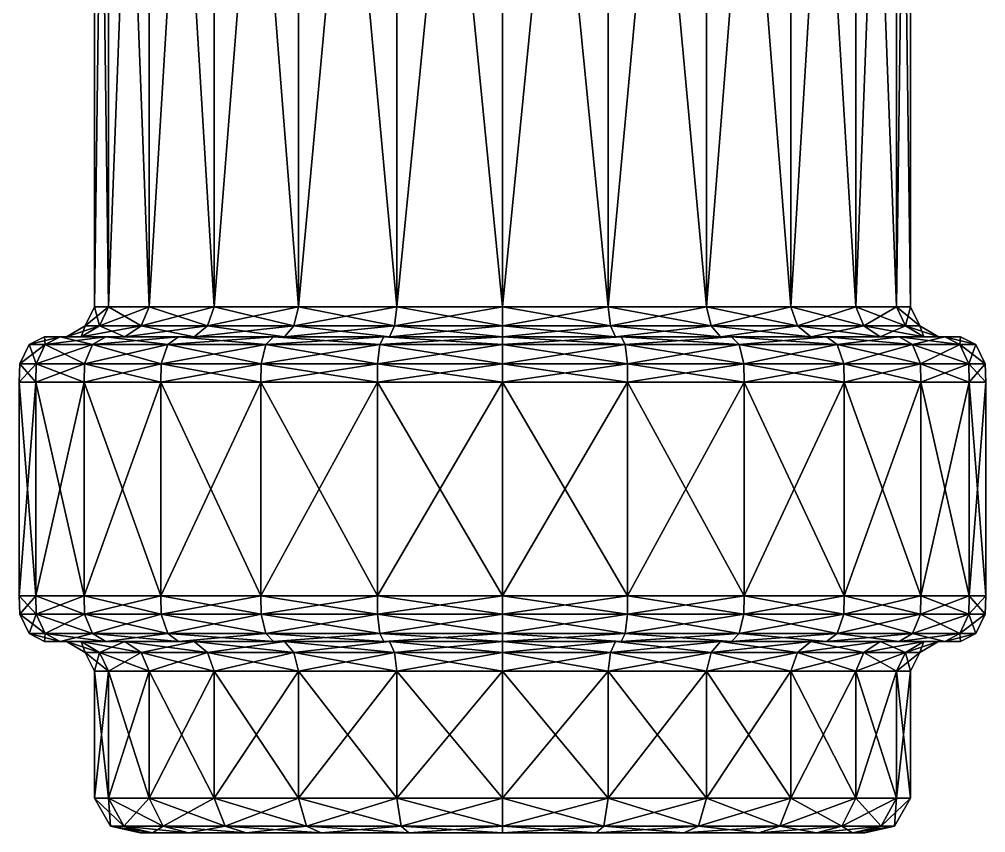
# Model space of a CAD drawing. Extents: x -21.9 to 21.9, y -20.5 to 20.8.
# Drawn here: x 12.975 to 16.919, y -20.506 to -17.187 of the extents above; entities that cross this region are included whole.
import ezdxf

# ---------------------------------------------------------------- set-up
doc = ezdxf.new("R2010")
doc.units = 0
doc.layers.add('BOTTLE01', color=74, linetype='CONTINUOUS')

msp = doc.modelspace()

# ---------------------------------------------------------------- meshes
at = {"layer": 'BOTTLE01', "color": 74}
mesh = msp.add_polyface(dxfattribs=at)
corners = [(14.946918, -18.482244, 8.861863), (14.946918, -18.437456, 8.785086), (14.506076, -18.437456, 8.727048), (14.946918, -18.360682, 8.746697), (14.516012, -18.360682, 8.689967), (14.946918, -13.99861, 8.746584), (14.516042, -13.99861, 8.689858), (14.486205, -18.482244, 8.801209), (14.095278, -18.437456, 8.55689), (14.114472, -18.360682, 8.523644), (14.114529, -13.99861, 8.523546), (14.056889, -18.482244, 8.623381), (13.742517, -18.437456, 8.286207), (13.769663, -18.360682, 8.259062), (13.769743, -13.99861, 8.258982), (13.688228, -18.482244, 8.340497), (13.471835, -18.437456, 7.933447), (13.50508, -18.360682, 7.914252), (13.505178, -13.99861, 7.914196), (13.405343, -18.482244, 7.971836), (13.301677, -18.437456, 7.522648), (13.338758, -18.360682, 7.512712), (13.338866, -13.99861, 7.512683), (13.227515, -18.482244, 7.54252), (13.243639, -18.437456, 7.081808), (13.282027, -18.360682, 7.081808), (13.282141, -13.99861, 7.081808), (13.166862, -18.482244, 7.081808), (13.301677, -18.437456, 6.640967), (13.338758, -18.360682, 6.650902), (13.338866, -13.99861, 6.650932), (13.227515, -18.482244, 6.621095), (13.471835, -18.437456, 6.230168), (13.505081, -18.360682, 6.249362), (13.505178, -13.99861, 6.249419), (13.405344, -18.482244, 6.19178), (13.742517, -18.437456, 5.877408), (13.769663, -18.360682, 5.904553), (13.769743, -13.99861, 5.904633), (13.688228, -18.482244, 5.823118), (14.095278, -18.437456, 5.606726), (14.114472, -18.360682, 5.639971), (14.11453, -13.99861, 5.640069), (14.05689, -18.482244, 5.540235), (14.506077, -18.437456, 5.436567), (14.516012, -18.360682, 5.473648), (14.516042, -13.99861, 5.473757), (14.486205, -18.482244, 5.362406), (14.946918, -18.437456, 5.37853), (14.946918, -18.360682, 5.416918), (14.946918, -13.99861, 5.417031)]
mesh.append_faces([[corners[k] for k in face] for face in [(1, 4, 2), (3, 6, 4), (2, 9, 8), (4, 10, 9), (8, 13, 12), (9, 14, 13), (12, 17, 16), (13, 18, 17), (16, 21, 20), (17, 22, 21), (20, 25, 24), (21, 26, 25), (24, 29, 28), (25, 30, 29), (28, 33, 32), (29, 34, 33), (32, 37, 36), (33, 38, 37), (36, 41, 40), (37, 42, 41), (40, 45, 44), (41, 46, 45), (44, 49, 48), (45, 50, 49)]], dxfattribs={"vtx0": -1})
mesh.append_faces([[corners[k] for k in face] for face in [(0, 1, 2), (1, 3, 4), (3, 5, 6), (7, 2, 8), (2, 4, 9), (4, 6, 10), (11, 8, 12), (8, 9, 13), (9, 10, 14), (15, 12, 16), (12, 13, 17), (13, 14, 18), (19, 16, 20), (16, 17, 21), (17, 18, 22), (23, 20, 24), (20, 21, 25), (21, 22, 26), (27, 24, 28), (24, 25, 29), (25, 26, 30), (31, 28, 32), (28, 29, 33), (29, 30, 34), (35, 32, 36), (32, 33, 37), (33, 34, 38), (39, 36, 40), (36, 37, 41), (37, 38, 42), (43, 40, 44), (40, 41, 45), (41, 42, 46), (47, 44, 48), (44, 45, 49), (45, 46, 50)]], dxfattribs={"vtx2": -1})
mesh = msp.add_polyface(dxfattribs=at)
corners = [(16.726973, -18.482244, 7.081808), (16.650196, -18.437456, 7.081808), (16.592157, -18.437456, 7.522648), (16.611807, -18.360682, 7.081808), (16.555079, -18.360682, 7.512713), (16.611694, -13.99861, 7.081808), (16.554968, -13.99861, 7.512683), (16.666319, -18.482244, 7.54252), (16.421999, -18.437456, 7.933447), (16.388754, -18.360682, 7.914252), (16.388657, -13.99861, 7.914196), (16.488491, -18.482244, 7.971836), (16.151318, -18.437456, 8.286207), (16.124172, -18.360682, 8.259062), (16.124092, -13.99861, 8.258983), (16.205606, -18.482244, 8.340497), (15.798556, -18.437456, 8.55689), (15.779362, -18.360682, 8.523644), (15.779306, -13.99861, 8.523546), (15.836946, -18.482244, 8.623381), (15.387758, -18.437456, 8.727048), (15.377823, -18.360682, 8.689967), (15.377793, -13.99861, 8.689858), (15.40763, -18.482244, 8.801209), (14.946918, -18.437456, 8.785086), (14.946918, -18.360682, 8.746697), (14.946918, -13.99861, 8.746584), (14.946918, -18.482244, 5.301752), (14.946918, -18.437456, 5.37853), (15.387758, -18.437456, 5.436567), (14.946918, -18.360682, 5.416918), (15.377823, -18.360682, 5.473648), (14.946918, -13.99861, 5.417031), (15.377793, -13.99861, 5.473757), (15.40763, -18.482244, 5.362406), (15.798556, -18.437456, 5.606726), (15.779362, -18.360682, 5.639971), (15.779305, -13.99861, 5.640069), (15.836946, -18.482244, 5.540235), (16.151318, -18.437456, 5.877409), (16.124172, -18.360682, 5.904553), (16.124092, -13.99861, 5.904633), (16.205608, -18.482244, 5.823119), (16.422001, -18.437456, 6.230169), (16.388754, -18.360682, 6.249363), (16.388657, -13.99861, 6.24942), (16.488491, -18.482244, 6.191781), (16.592157, -18.437456, 6.640967), (16.555079, -18.360682, 6.650903), (16.554968, -13.99861, 6.650932), (16.666319, -18.482244, 6.621096)]
mesh.append_faces([[corners[k] for k in face] for face in [(1, 4, 2), (3, 6, 4), (2, 9, 8), (4, 10, 9), (8, 13, 12), (9, 14, 13), (12, 17, 16), (13, 18, 17), (16, 21, 20), (17, 22, 21), (20, 25, 24), (21, 26, 25), (28, 31, 29), (30, 33, 31), (29, 36, 35), (31, 37, 36), (35, 40, 39), (36, 41, 40), (39, 44, 43), (40, 45, 44), (43, 48, 47), (44, 49, 48), (47, 3, 1), (48, 5, 3)]], dxfattribs={"vtx0": -1})
mesh.append_faces([[corners[k] for k in face] for face in [(0, 1, 2), (1, 3, 4), (3, 5, 6), (7, 2, 8), (2, 4, 9), (4, 6, 10), (11, 8, 12), (8, 9, 13), (9, 10, 14), (15, 12, 16), (12, 13, 17), (13, 14, 18), (19, 16, 20), (16, 17, 21), (17, 18, 22), (23, 20, 24), (20, 21, 25), (21, 22, 26), (27, 28, 29), (28, 30, 31), (30, 32, 33), (34, 29, 35), (29, 31, 36), (31, 33, 37), (38, 35, 39), (35, 36, 40), (36, 37, 41), (42, 39, 43), (39, 40, 44), (40, 41, 45), (46, 43, 47), (43, 44, 48), (44, 45, 49), (50, 47, 1), (47, 48, 3), (48, 49, 5)]], dxfattribs={"vtx2": -1})
mesh = msp.add_polyface(dxfattribs=at)
corners = [(13.552503, -19.539583, 8.476221), (13.552504, -18.667791, 8.476221), (13.239116, -18.667791, 8.067807), (13.553633, -18.592623, 8.475092), (13.240499, -18.592623, 8.067009), (13.580929, -18.514412, 8.447795), (13.273931, -18.514412, 8.047707), (13.624889, -18.482244, 8.403834), (13.32777, -18.482244, 8.016623), (13.688228, -18.482244, 8.340497), (13.405343, -18.482244, 7.971836), (13.471835, -18.437456, 7.933447), (13.239116, -19.539583, 8.067807), (13.042112, -18.667791, 7.592198), (13.043654, -18.592623, 7.591785), (13.080942, -18.514412, 7.581794), (13.140994, -18.482244, 7.565703), (13.227515, -18.482244, 7.54252), (13.301677, -18.437456, 7.522648), (13.042112, -19.539583, 7.592198), (12.974917, -18.667791, 7.081808), (12.976515, -18.592623, 7.081808), (13.015118, -18.514412, 7.081808), (13.077288, -18.482244, 7.081808), (13.166862, -18.482244, 7.081808), (13.243639, -18.437456, 7.081808), (12.974918, -19.539583, 7.081807), (13.042112, -18.667791, 6.571417), (13.043655, -18.592623, 6.57183), (13.080943, -18.514412, 6.581821), (13.140994, -18.482244, 6.597912), (13.227515, -18.482244, 6.621095), (13.301677, -18.437456, 6.640967), (13.042112, -19.539583, 6.571417), (13.239116, -18.667791, 6.095808), (13.240499, -18.592623, 6.096606), (13.273931, -18.514412, 6.115908), (13.327771, -18.482244, 6.146993), (13.405344, -18.482244, 6.19178), (13.471835, -18.437456, 6.230168), (13.239116, -19.539583, 6.095808), (13.552504, -18.667791, 5.687394), (13.553633, -18.592623, 5.688523), (13.58093, -18.514412, 5.71582), (13.624889, -18.482244, 5.75978), (13.688228, -18.482244, 5.823118)]
mesh.append_faces([[corners[k] for k in face] for face in [(1, 4, 2), (3, 6, 4), (5, 8, 6), (7, 10, 8), (9, 11, 10), (2, 14, 13), (4, 15, 14), (6, 16, 15), (8, 17, 16), (10, 18, 17), (13, 21, 20), (14, 22, 21), (15, 23, 22), (16, 24, 23), (17, 25, 24), (20, 28, 27), (21, 29, 28), (22, 30, 29), (23, 31, 30), (24, 32, 31), (27, 35, 34), (28, 36, 35), (29, 37, 36), (30, 38, 37), (31, 39, 38), (34, 42, 41), (35, 43, 42), (36, 44, 43), (37, 45, 44)]], dxfattribs={"vtx0": -1})
mesh.append_faces([[corners[k] for k in face] for face in [(0, 1, 2), (1, 3, 4), (3, 5, 6), (5, 7, 8), (7, 9, 10), (12, 2, 13), (2, 4, 14), (4, 6, 15), (6, 8, 16), (8, 10, 17), (19, 13, 20), (13, 14, 21), (14, 15, 22), (15, 16, 23), (16, 17, 24), (26, 20, 27), (20, 21, 28), (21, 22, 29), (22, 23, 30), (23, 24, 31), (33, 27, 34), (27, 28, 35), (28, 29, 36), (29, 30, 37), (30, 31, 38), (40, 34, 41), (34, 35, 42), (35, 36, 43), (36, 37, 44), (37, 38, 45)]], dxfattribs={"vtx2": -1})
mesh = msp.add_polyface(dxfattribs=at)
corners = [(14.946917, -19.539583, 9.053806), (14.946918, -18.667791, 9.053806), (14.436526, -18.667791, 8.986612), (14.946918, -18.592623, 9.052209), (14.436939, -18.592623, 8.985069), (14.946918, -18.514412, 9.013606), (14.446931, -18.514412, 8.947782), (14.946918, -18.482244, 8.951437), (14.463021, -18.482244, 8.887731), (14.946918, -18.482244, 8.861863), (14.486205, -18.482244, 8.801209), (14.506076, -18.437456, 8.727048), (14.436526, -19.539583, 8.986612), (13.960917, -18.667791, 8.789609), (13.961716, -18.592623, 8.788225), (13.981017, -18.514412, 8.754794), (14.012102, -18.482244, 8.700953), (14.056889, -18.482244, 8.623381), (14.095278, -18.437456, 8.55689), (13.960917, -19.539583, 8.789609), (13.552504, -18.667791, 8.476221), (13.553633, -18.592623, 8.475092), (13.580929, -18.514412, 8.447795), (13.624889, -18.482244, 8.403834), (13.688228, -18.482244, 8.340497), (13.742517, -18.437456, 8.286207), (13.405344, -18.482244, 6.19178), (13.742517, -18.437456, 5.877408), (13.688228, -18.482244, 5.823118), (13.552504, -19.539583, 5.687394), (13.552504, -18.667791, 5.687394), (13.960917, -18.667791, 5.374006), (13.553633, -18.592623, 5.688523), (13.961717, -18.592623, 5.37539), (13.58093, -18.514412, 5.71582), (13.981018, -18.514412, 5.408821), (13.624889, -18.482244, 5.75978), (14.012103, -18.482244, 5.462661), (14.05689, -18.482244, 5.540235), (14.095278, -18.437456, 5.606726), (13.960917, -19.539583, 5.374006), (14.436526, -18.667791, 5.177003), (14.43694, -18.592623, 5.178546), (14.446931, -18.514412, 5.215833), (14.463021, -18.482244, 5.275885), (14.486205, -18.482244, 5.362406), (14.506077, -18.437456, 5.436567), (14.436526, -19.539583, 5.177003), (14.946918, -18.667791, 5.109809), (14.946918, -18.592623, 5.111406), (14.946918, -18.514412, 5.150009), (14.946918, -18.482244, 5.212179), (14.946918, -18.482244, 5.301752)]
mesh.append_faces([[corners[k] for k in face] for face in [(1, 4, 2), (3, 6, 4), (5, 8, 6), (7, 10, 8), (9, 11, 10), (2, 14, 13), (4, 15, 14), (6, 16, 15), (8, 17, 16), (10, 18, 17), (13, 21, 20), (14, 22, 21), (15, 23, 22), (16, 24, 23), (17, 25, 24), (26, 27, 28), (30, 33, 31), (32, 35, 33), (34, 37, 35), (36, 38, 37), (28, 39, 38), (31, 42, 41), (33, 43, 42), (35, 44, 43), (37, 45, 44), (38, 46, 45), (41, 49, 48), (42, 50, 49), (43, 51, 50), (44, 52, 51)]], dxfattribs={"vtx0": -1})
mesh.append_faces([[corners[k] for k in face] for face in [(0, 1, 2), (1, 3, 4), (3, 5, 6), (5, 7, 8), (7, 9, 10), (12, 2, 13), (2, 4, 14), (4, 6, 15), (6, 8, 16), (8, 10, 17), (19, 13, 20), (13, 14, 21), (14, 15, 22), (15, 16, 23), (16, 17, 24), (29, 30, 31), (30, 32, 33), (32, 34, 35), (34, 36, 37), (36, 28, 38), (40, 31, 41), (31, 33, 42), (33, 35, 43), (35, 37, 44), (37, 38, 45), (47, 41, 48), (41, 42, 49), (42, 43, 50), (43, 44, 51), (44, 45, 52)]], dxfattribs={"vtx2": -1})
mesh = msp.add_polyface(dxfattribs=at)
corners = [(16.341331, -18.667791, 8.476221), (16.340202, -18.592623, 8.475092), (15.932118, -18.592623, 8.788225), (15.932917, -18.667791, 8.789609), (16.312906, -18.514412, 8.447795), (15.912817, -18.514412, 8.754794), (16.268946, -18.482244, 8.403835), (15.881732, -18.482244, 8.700954), (16.205606, -18.482244, 8.340497), (15.836946, -18.482244, 8.623381), (15.798556, -18.437456, 8.55689), (15.932917, -19.539583, 8.789609), (15.457309, -18.667791, 8.986612), (15.456895, -18.592623, 8.985069), (15.446904, -18.514412, 8.947782), (15.430813, -18.482244, 8.887731), (15.40763, -18.482244, 8.801209), (15.387758, -18.437456, 8.727048), (15.457308, -19.539583, 8.986612), (14.946918, -18.667791, 9.053806), (14.946918, -18.592623, 9.052209), (14.946918, -18.514412, 9.013606), (14.946918, -18.482244, 8.951437), (14.946918, -18.482244, 8.861863), (14.946918, -18.437456, 8.785086), (14.486205, -18.482244, 5.362406), (14.946918, -18.437456, 5.37853), (14.946918, -18.482244, 5.301752), (14.946918, -19.539583, 5.109809), (14.946918, -18.667791, 5.109809), (15.457309, -18.667791, 5.177003), (14.946918, -18.592623, 5.111406), (15.456895, -18.592623, 5.178546), (14.946918, -18.514412, 5.150009), (15.446904, -18.514412, 5.215834), (14.946918, -18.482244, 5.212179), (15.430813, -18.482244, 5.275885), (15.40763, -18.482244, 5.362406), (15.387758, -18.437456, 5.436567), (15.457308, -19.539583, 5.177003), (15.932917, -18.667791, 5.374007), (15.932118, -18.592623, 5.37539), (15.912817, -18.514412, 5.408821), (15.881732, -18.482244, 5.462661), (15.836946, -18.482244, 5.540235), (15.798556, -18.437456, 5.606726), (15.932917, -19.539583, 5.374007), (16.341331, -18.667791, 5.687395), (16.340202, -18.592623, 5.688524), (16.312906, -18.514412, 5.71582), (16.268946, -18.482244, 5.759781), (16.205608, -18.482244, 5.823119), (16.151318, -18.437456, 5.877409)]
mesh.append_faces([[corners[k] for k in face] for face in [(0, 2, 3), (1, 5, 2), (4, 7, 5), (6, 9, 7), (8, 10, 9), (3, 13, 12), (2, 14, 13), (5, 15, 14), (7, 16, 15), (9, 17, 16), (12, 20, 19), (13, 21, 20), (14, 22, 21), (15, 23, 22), (16, 24, 23), (25, 26, 27), (29, 32, 30), (31, 34, 32), (33, 36, 34), (35, 37, 36), (27, 38, 37), (30, 41, 40), (32, 42, 41), (34, 43, 42), (36, 44, 43), (37, 45, 44), (40, 48, 47), (41, 49, 48), (42, 50, 49), (43, 51, 50), (44, 52, 51)]], dxfattribs={"vtx0": -1})
mesh.append_faces([[corners[k] for k in face] for face in [(0, 1, 2), (1, 4, 5), (4, 6, 7), (6, 8, 9), (11, 3, 12), (3, 2, 13), (2, 5, 14), (5, 7, 15), (7, 9, 16), (18, 12, 19), (12, 13, 20), (13, 14, 21), (14, 15, 22), (15, 16, 23), (28, 29, 30), (29, 31, 32), (31, 33, 34), (33, 35, 36), (35, 27, 37), (39, 30, 40), (30, 32, 41), (32, 34, 42), (34, 36, 43), (36, 37, 44), (46, 40, 47), (40, 41, 48), (41, 42, 49), (42, 43, 50), (43, 44, 51)]], dxfattribs={"vtx2": -1})
mesh = msp.add_polyface(dxfattribs=at)
corners = [(16.918917, -18.667791, 7.081808), (16.91732, -18.592623, 7.081808), (16.85018, -18.592623, 7.591785), (16.851723, -18.667791, 7.592198), (16.878717, -18.514412, 7.081808), (16.812893, -18.514412, 7.581794), (16.816547, -18.482244, 7.081808), (16.75284, -18.482244, 7.565703), (16.726973, -18.482244, 7.081808), (16.666319, -18.482244, 7.54252), (16.592157, -18.437456, 7.522648), (16.851723, -19.539583, 7.592199), (16.654718, -18.667791, 8.067807), (16.653336, -18.592623, 8.067009), (16.619904, -18.514412, 8.047707), (16.566065, -18.482244, 8.016623), (16.488491, -18.482244, 7.971836), (16.421999, -18.437456, 7.933447), (16.654718, -19.539583, 8.067807), (16.341331, -18.667791, 8.476221), (16.340202, -18.592623, 8.475092), (16.312906, -18.514412, 8.447795), (16.268946, -18.482244, 8.403835), (16.205606, -18.482244, 8.340497), (16.151318, -18.437456, 8.286207), (16.341331, -19.539583, 8.476221), (15.932917, -18.667791, 8.789609), (16.341331, -19.539583, 5.687395), (16.341331, -18.667791, 5.687395), (16.65472, -18.667791, 6.095809), (16.340202, -18.592623, 5.688524), (16.653336, -18.592623, 6.096608), (16.312906, -18.514412, 5.71582), (16.619905, -18.514412, 6.115909), (16.268946, -18.482244, 5.759781), (16.566065, -18.482244, 6.146994), (16.205608, -18.482244, 5.823119), (16.488491, -18.482244, 6.191781), (16.422001, -18.437456, 6.230169), (16.65472, -19.539583, 6.095809), (16.851723, -18.667791, 6.571417), (16.85018, -18.592623, 6.571831), (16.812893, -18.514412, 6.581822), (16.752842, -18.482244, 6.597912), (16.666319, -18.482244, 6.621096), (16.592157, -18.437456, 6.640967), (16.851723, -19.539583, 6.571417), (16.650196, -18.437456, 7.081808)]
mesh.append_faces([[corners[k] for k in face] for face in [(0, 2, 3), (1, 5, 2), (4, 7, 5), (6, 9, 7), (8, 10, 9), (3, 13, 12), (2, 14, 13), (5, 15, 14), (7, 16, 15), (9, 17, 16), (12, 20, 19), (13, 21, 20), (14, 22, 21), (15, 23, 22), (16, 24, 23), (28, 31, 29), (30, 33, 31), (32, 35, 33), (34, 37, 35), (36, 38, 37), (29, 41, 40), (31, 42, 41), (33, 43, 42), (35, 44, 43), (37, 45, 44), (40, 1, 0), (41, 4, 1), (42, 6, 4), (43, 8, 6), (44, 47, 8)]], dxfattribs={"vtx0": -1})
mesh.append_faces([[corners[k] for k in face] for face in [(0, 1, 2), (1, 4, 5), (4, 6, 7), (6, 8, 9), (11, 3, 12), (3, 2, 13), (2, 5, 14), (5, 7, 15), (7, 9, 16), (18, 12, 19), (12, 13, 20), (13, 14, 21), (14, 15, 22), (15, 16, 23), (25, 19, 26), (27, 28, 29), (28, 30, 31), (30, 32, 33), (32, 34, 35), (34, 36, 37), (39, 29, 40), (29, 31, 41), (31, 33, 42), (33, 35, 43), (35, 37, 44), (46, 40, 0), (40, 41, 1), (41, 42, 4), (42, 43, 6), (43, 44, 8)]], dxfattribs={"vtx2": -1})
mesh = msp.add_polyface(dxfattribs=at)
corners = [(13.981017, -19.692963, 8.754794), (13.553633, -19.614752, 8.475092), (13.580929, -19.692963, 8.447795), (13.961716, -19.614752, 8.788225), (13.552503, -19.539583, 8.476221), (13.960917, -19.539583, 8.789609), (13.552504, -18.667791, 8.476221), (13.688228, -19.72513, 8.340497), (13.624889, -19.72513, 8.403835), (13.32777, -19.72513, 8.016623), (13.405343, -19.72513, 7.971836), (13.27393, -19.692963, 8.047707), (13.240499, -19.614752, 8.067008), (13.239116, -19.539583, 8.067807), (13.239116, -18.667791, 8.067807), (13.140993, -19.72513, 7.565703), (13.227515, -19.72513, 7.54252), (13.080942, -19.692963, 7.581794), (13.043654, -19.614752, 7.591785), (13.042112, -19.539583, 7.592198), (13.042112, -18.667791, 7.592198), (13.077288, -19.72513, 7.081807), (13.166862, -19.72513, 7.081807), (13.015119, -19.692963, 7.081807), (12.976515, -19.614752, 7.081807), (12.974918, -19.539583, 7.081807), (12.974917, -18.667791, 7.081808), (13.140994, -19.72513, 6.597912), (13.227515, -19.72513, 6.621095), (13.080943, -19.692963, 6.581821), (13.043655, -19.614752, 6.57183), (13.042112, -19.539583, 6.571417), (13.042112, -18.667791, 6.571417), (13.327771, -19.72513, 6.146993), (13.405344, -19.72513, 6.19178), (13.273931, -19.692963, 6.115908), (13.240499, -19.614752, 6.096606), (13.239116, -19.539583, 6.095808), (13.239116, -18.667791, 6.095808), (13.471835, -19.769918, 6.230168), (13.688228, -19.72513, 5.823118), (13.62489, -19.72513, 5.75978), (13.58093, -19.692963, 5.715819), (13.553633, -19.614752, 5.688523), (13.552504, -19.539583, 5.687394), (13.552504, -18.667791, 5.687394), (13.961717, -19.614752, 5.37539), (13.960917, -19.539583, 5.374006)]
mesh.append_faces([[corners[k] for k in face] for face in [(0, 1, 2), (3, 4, 1), (5, 6, 4), (7, 9, 10), (8, 11, 9), (2, 12, 11), (1, 13, 12), (4, 14, 13), (10, 15, 16), (9, 17, 15), (11, 18, 17), (12, 19, 18), (13, 20, 19), (16, 21, 22), (15, 23, 21), (17, 24, 23), (18, 25, 24), (19, 26, 25), (22, 27, 28), (21, 29, 27), (23, 30, 29), (24, 31, 30), (25, 32, 31), (28, 33, 34), (27, 35, 33), (29, 36, 35), (30, 37, 36), (31, 38, 37), (34, 41, 40), (33, 42, 41), (35, 43, 42), (36, 44, 43), (37, 45, 44)]], dxfattribs={"vtx0": -1})
mesh.append_faces([[corners[k] for k in face] for face in [(7, 8, 9), (8, 2, 11), (2, 1, 12), (1, 4, 13), (10, 9, 15), (9, 11, 17), (11, 12, 18), (12, 13, 19), (16, 15, 21), (15, 17, 23), (17, 18, 24), (18, 19, 25), (22, 21, 27), (21, 23, 29), (23, 24, 30), (24, 25, 31), (28, 27, 33), (27, 29, 35), (29, 30, 36), (30, 31, 37), (39, 34, 40), (34, 33, 41), (33, 35, 42), (35, 36, 43), (36, 37, 44), (42, 43, 46), (43, 44, 47)]], dxfattribs={"vtx2": -1})
mesh = msp.add_polyface(dxfattribs=at)
corners = [(14.946918, -19.769918, 8.785086), (14.946917, -19.72513, 8.861863), (14.486205, -19.72513, 8.801209), (14.946917, -19.72513, 8.951437), (14.463021, -19.72513, 8.887731), (14.946917, -19.692963, 9.013606), (14.446931, -19.692963, 8.947782), (14.946917, -19.614752, 9.052209), (14.436939, -19.614752, 8.985069), (14.946917, -19.539583, 9.053806), (14.436526, -19.539583, 8.986612), (14.436526, -18.667791, 8.986612), (14.506076, -19.769918, 8.727048), (14.056889, -19.72513, 8.623381), (14.095278, -19.769918, 8.55689), (14.012102, -19.72513, 8.700953), (13.981017, -19.692963, 8.754794), (13.961716, -19.614752, 8.788225), (13.960917, -19.539583, 8.789609), (13.960917, -18.667791, 8.789609), (13.688228, -19.72513, 8.340497), (13.742517, -19.769918, 8.286207), (13.624889, -19.72513, 8.403835), (13.580929, -19.692963, 8.447795), (13.553633, -19.614752, 8.475092), (13.552503, -19.539583, 8.476221), (13.742517, -19.769918, 5.877408), (13.688228, -19.72513, 5.823118), (14.05689, -19.72513, 5.540234), (14.095278, -19.769918, 5.606725), (13.62489, -19.72513, 5.75978), (14.012103, -19.72513, 5.462661), (13.58093, -19.692963, 5.715819), (13.981018, -19.692963, 5.408821), (13.961717, -19.614752, 5.37539), (13.553633, -19.614752, 5.688523), (13.960917, -19.539583, 5.374006), (13.552504, -19.539583, 5.687394), (13.960917, -18.667791, 5.374006), (14.486205, -19.72513, 5.362406), (14.506077, -19.769918, 5.436567), (14.463021, -19.72513, 5.275885), (14.446931, -19.692963, 5.215833), (14.43694, -19.614752, 5.178546), (14.436526, -19.539583, 5.177003), (14.436526, -18.667791, 5.177003), (14.946918, -19.72513, 5.301752), (14.946918, -19.769918, 5.37853), (14.946918, -19.72513, 5.212179), (14.946918, -19.692963, 5.150009), (14.946918, -19.614752, 5.111406), (14.946918, -19.539583, 5.109809), (14.946918, -18.667791, 5.109809)]
mesh.append_faces([[corners[k] for k in face] for face in [(1, 4, 2), (3, 6, 4), (5, 8, 6), (7, 10, 8), (9, 11, 10), (12, 13, 14), (2, 15, 13), (4, 16, 15), (6, 17, 16), (8, 18, 17), (10, 19, 18), (14, 20, 21), (13, 22, 20), (15, 23, 22), (26, 28, 29), (27, 31, 28), (30, 33, 31), (32, 34, 33), (35, 36, 34), (37, 38, 36), (29, 39, 40), (28, 41, 39), (31, 42, 41), (33, 43, 42), (34, 44, 43), (36, 45, 44), (40, 46, 47), (39, 48, 46), (41, 49, 48), (42, 50, 49), (43, 51, 50), (44, 52, 51)]], dxfattribs={"vtx0": -1})
mesh.append_faces([[corners[k] for k in face] for face in [(0, 1, 2), (1, 3, 4), (3, 5, 6), (5, 7, 8), (7, 9, 10), (12, 2, 13), (2, 4, 15), (4, 6, 16), (6, 8, 17), (8, 10, 18), (14, 13, 20), (13, 15, 22), (15, 16, 23), (16, 17, 24), (17, 18, 25), (26, 27, 28), (27, 30, 31), (30, 32, 33), (29, 28, 39), (28, 31, 41), (31, 33, 42), (33, 34, 43), (34, 36, 44), (40, 39, 46), (39, 41, 48), (41, 42, 49), (42, 43, 50), (43, 44, 51)]], dxfattribs={"vtx2": -1})
mesh = msp.add_polyface(dxfattribs=at)
corners = [(16.151318, -19.769918, 8.286207), (16.205606, -19.72513, 8.340497), (15.836946, -19.72513, 8.623381), (16.268946, -19.72513, 8.403835), (15.881732, -19.72513, 8.700954), (16.312906, -19.692963, 8.447796), (15.912817, -19.692963, 8.754794), (15.932118, -19.614752, 8.788226), (16.340202, -19.614752, 8.475092), (15.932917, -19.539583, 8.789609), (16.341331, -19.539583, 8.476221), (15.932917, -18.667791, 8.789609), (15.798556, -19.769918, 8.55689), (15.40763, -19.72513, 8.801209), (15.387758, -19.769918, 8.727048), (15.430813, -19.72513, 8.887731), (15.446903, -19.692963, 8.947782), (15.456895, -19.614752, 8.985069), (15.457308, -19.539583, 8.986612), (15.457309, -18.667791, 8.986612), (14.946917, -19.72513, 8.861863), (14.946918, -19.769918, 8.785086), (14.946917, -19.72513, 8.951437), (14.946917, -19.692963, 9.013606), (14.946917, -19.614752, 9.052209), (14.946917, -19.539583, 9.053806), (14.946918, -18.667791, 9.053806), (14.946918, -19.769918, 5.37853), (14.946918, -19.72513, 5.301752), (15.40763, -19.72513, 5.362406), (15.387758, -19.769918, 5.436567), (14.946918, -19.72513, 5.212179), (15.430813, -19.72513, 5.275885), (14.946918, -19.692963, 5.150009), (15.446904, -19.692963, 5.215834), (14.946918, -19.614752, 5.111406), (15.456895, -19.614752, 5.178546), (14.946918, -19.539583, 5.109809), (15.457308, -19.539583, 5.177003), (15.457309, -18.667791, 5.177003), (15.836946, -19.72513, 5.540235), (15.798556, -19.769918, 5.606726), (15.881732, -19.72513, 5.462661), (15.912817, -19.692963, 5.408821), (15.932118, -19.614752, 5.37539), (15.932917, -19.539583, 5.374007), (15.932917, -18.667791, 5.374007), (16.205608, -19.72513, 5.823119), (16.151318, -19.769918, 5.877409), (16.268946, -19.72513, 5.759781), (16.312906, -19.692963, 5.71582), (16.340202, -19.614752, 5.688524), (16.341331, -19.539583, 5.687395)]
mesh.append_faces([[corners[k] for k in face] for face in [(1, 4, 2), (3, 6, 4), (5, 7, 6), (8, 9, 7), (10, 11, 9), (12, 13, 14), (2, 15, 13), (4, 16, 15), (6, 17, 16), (7, 18, 17), (9, 19, 18), (14, 20, 21), (13, 22, 20), (15, 23, 22), (16, 24, 23), (17, 25, 24), (18, 26, 25), (27, 29, 30), (28, 32, 29), (31, 34, 32), (33, 36, 34), (35, 38, 36), (37, 39, 38), (30, 40, 41), (29, 42, 40), (32, 43, 42), (34, 44, 43), (36, 45, 44), (38, 46, 45), (41, 47, 48), (40, 49, 47), (42, 50, 49)]], dxfattribs={"vtx0": -1})
mesh.append_faces([[corners[k] for k in face] for face in [(0, 1, 2), (1, 3, 4), (3, 5, 6), (12, 2, 13), (2, 4, 15), (4, 6, 16), (6, 7, 17), (7, 9, 18), (14, 13, 20), (13, 15, 22), (15, 16, 23), (16, 17, 24), (17, 18, 25), (27, 28, 29), (28, 31, 32), (31, 33, 34), (33, 35, 36), (35, 37, 38), (30, 29, 40), (29, 32, 42), (32, 34, 43), (34, 36, 44), (36, 38, 45), (41, 40, 47), (40, 42, 49), (42, 43, 50), (43, 44, 51), (44, 45, 52)]], dxfattribs={"vtx2": -1})
mesh = msp.add_polyface(dxfattribs=at)
corners = [(16.726973, -19.72513, 7.081808), (16.816547, -19.72513, 7.081808), (16.75284, -19.72513, 7.565703), (16.666319, -19.72513, 7.54252), (16.878716, -19.692963, 7.081808), (16.812893, -19.692963, 7.581794), (16.91732, -19.614752, 7.081808), (16.85018, -19.614752, 7.591785), (16.918917, -19.539583, 7.081808), (16.851723, -19.539583, 7.592199), (16.918917, -18.667791, 7.081808), (16.851723, -18.667791, 7.592198), (16.566065, -19.72513, 8.016623), (16.488491, -19.72513, 7.971836), (16.619904, -19.692963, 8.047707), (16.653336, -19.614752, 8.067009), (16.654718, -19.539583, 8.067807), (16.654718, -18.667791, 8.067807), (16.268946, -19.72513, 8.403835), (16.205606, -19.72513, 8.340497), (16.312906, -19.692963, 8.447796), (16.340202, -19.614752, 8.475092), (16.341331, -19.539583, 8.476221), (16.341331, -18.667791, 8.476221), (15.932118, -19.614752, 8.788226), (15.932917, -19.539583, 8.789609), (15.912817, -19.692963, 5.408821), (16.340202, -19.614752, 5.688524), (16.312906, -19.692963, 5.71582), (15.932118, -19.614752, 5.37539), (16.341331, -19.539583, 5.687395), (15.932917, -19.539583, 5.374007), (16.341331, -18.667791, 5.687395), (16.205608, -19.72513, 5.823119), (16.268946, -19.72513, 5.759781), (16.566065, -19.72513, 6.146994), (16.488491, -19.72513, 6.191781), (16.619905, -19.692963, 6.115909), (16.653336, -19.614752, 6.096608), (16.65472, -19.539583, 6.095809), (16.65472, -18.667791, 6.095809), (16.752842, -19.72513, 6.597913), (16.666319, -19.72513, 6.621096), (16.812893, -19.692963, 6.581822), (16.85018, -19.614752, 6.571831), (16.851723, -19.539583, 6.571417), (16.851723, -18.667791, 6.571417)]
mesh.append_faces([[corners[k] for k in face] for face in [(0, 2, 3), (1, 5, 2), (4, 7, 5), (6, 9, 7), (8, 11, 9), (3, 12, 13), (2, 14, 12), (5, 15, 14), (7, 16, 15), (9, 17, 16), (13, 18, 19), (12, 20, 18), (14, 21, 20), (15, 22, 21), (16, 23, 22), (26, 27, 28), (29, 30, 27), (31, 32, 30), (33, 35, 36), (34, 37, 35), (28, 38, 37), (27, 39, 38), (30, 40, 39), (36, 41, 42), (35, 43, 41), (37, 44, 43), (38, 45, 44), (39, 46, 45), (42, 1, 0), (41, 4, 1), (43, 6, 4), (44, 8, 6), (45, 10, 8)]], dxfattribs={"vtx0": -1})
mesh.append_faces([[corners[k] for k in face] for face in [(0, 1, 2), (1, 4, 5), (4, 6, 7), (6, 8, 9), (8, 10, 11), (3, 2, 12), (2, 5, 14), (5, 7, 15), (7, 9, 16), (13, 12, 18), (12, 14, 20), (14, 15, 21), (15, 16, 22), (20, 21, 24), (21, 22, 25), (33, 34, 35), (34, 28, 37), (28, 27, 38), (27, 30, 39), (36, 35, 41), (35, 37, 43), (37, 38, 44), (38, 39, 45), (42, 41, 1), (41, 43, 4), (43, 44, 6), (44, 45, 8)]], dxfattribs={"vtx2": -1})
mesh = msp.add_polyface(dxfattribs=at)
corners = [(13.815643, -20.478825, 8.21308), (13.769662, -20.364943, 8.259062), (13.50508, -20.364943, 7.914252), (13.561396, -20.478825, 7.881739), (13.769662, -19.846693, 8.259062), (13.50508, -19.846693, 7.914252), (13.742517, -19.769918, 8.286207), (13.471835, -19.769918, 7.933447), (13.688228, -19.72513, 8.340497), (13.405343, -19.72513, 7.971836), (13.665768, -20.505701, 7.82148), (13.401568, -20.478825, 7.495882), (13.51798, -20.505701, 7.46469), (13.338757, -20.364943, 7.512712), (13.338757, -19.846693, 7.512712), (13.301677, -19.769918, 7.522648), (13.227515, -19.72513, 7.54252), (13.347054, -20.478825, 7.081807), (13.467573, -20.505701, 7.081807), (13.282027, -20.364943, 7.081807), (13.282027, -19.846693, 7.081807), (13.243639, -19.769918, 7.081807), (13.166862, -19.72513, 7.081807), (13.401568, -20.478825, 6.667733), (13.517981, -20.505701, 6.698925), (13.338758, -20.364943, 6.650902), (13.338758, -19.846693, 6.650902), (13.301677, -19.769918, 6.640967), (13.227515, -19.72513, 6.621095), (13.561396, -20.478825, 6.281876), (13.665768, -20.505701, 6.342135), (13.505081, -20.364943, 6.249362), (13.505081, -19.846693, 6.249362), (13.471835, -19.769918, 6.230168), (13.405344, -19.72513, 6.19178), (13.815644, -20.478825, 5.950534), (13.769663, -20.364943, 5.904553), (13.769663, -19.846693, 5.904553), (13.742517, -19.769918, 5.877408), (13.688228, -19.72513, 5.823118), (13.900863, -20.505701, 6.035753), (13.900863, -20.505701, 8.127862)]
mesh.append_faces([[corners[k] for k in face] for face in [(0, 2, 3), (1, 5, 2), (4, 7, 5), (6, 9, 7), (10, 11, 12), (3, 13, 11), (2, 14, 13), (5, 15, 14), (7, 16, 15), (12, 17, 18), (11, 19, 17), (13, 20, 19), (14, 21, 20), (15, 22, 21), (18, 23, 24), (17, 25, 23), (19, 26, 25), (20, 27, 26), (21, 28, 27), (24, 29, 30), (23, 31, 29), (25, 32, 31), (26, 33, 32), (27, 34, 33), (31, 37, 36), (32, 38, 37), (33, 39, 38)]], dxfattribs={"vtx0": -1})
mesh.append_faces([[corners[k] for k in face] for face in [(12, 24, 41)]], dxfattribs={"vtx0": -1, "vtx1": -1, "vtx2": -1})
mesh.append_faces([[corners[k] for k in face] for face in [(30, 40, 24), (18, 24, 12), (10, 12, 41)]], dxfattribs={"vtx1": -1})
mesh.append_faces([[corners[k] for k in face] for face in [(0, 1, 2), (1, 4, 5), (4, 6, 7), (6, 8, 9), (10, 3, 11), (3, 2, 13), (2, 5, 14), (5, 7, 15), (7, 9, 16), (12, 11, 17), (11, 13, 19), (13, 14, 20), (14, 15, 21), (15, 16, 22), (18, 17, 23), (17, 19, 25), (19, 20, 26), (20, 21, 27), (21, 22, 28), (24, 23, 29), (23, 25, 31), (25, 26, 32), (26, 27, 33), (27, 28, 34), (30, 29, 35), (29, 31, 36), (31, 32, 37), (32, 33, 38)]], dxfattribs={"vtx2": -1})
mesh = msp.add_polyface(dxfattribs=at)
corners = [(14.946917, -20.505701, 8.561152), (14.946917, -20.478825, 8.681669), (14.532842, -20.478825, 8.627155), (14.564034, -20.505701, 8.510744), (14.946917, -20.364943, 8.746697), (14.516011, -20.364943, 8.689967), (14.946917, -19.846693, 8.746697), (14.516012, -19.846693, 8.689967), (14.946918, -19.769918, 8.785086), (14.506076, -19.769918, 8.727048), (14.486205, -19.72513, 8.801209), (14.146986, -20.478825, 8.467329), (14.207245, -20.505701, 8.362957), (14.114471, -20.364943, 8.523643), (14.114472, -19.846693, 8.523644), (14.095278, -19.769918, 8.55689), (13.815643, -20.478825, 8.21308), (13.900863, -20.505701, 8.127862), (13.769662, -20.364943, 8.259062), (13.769662, -19.846693, 8.259062), (13.742517, -19.769918, 8.286207), (13.561396, -20.478825, 7.881739), (13.665768, -20.505701, 7.82148), (13.665768, -20.505701, 6.342135), (13.815644, -20.478825, 5.950534), (13.900863, -20.505701, 6.035753), (13.561396, -20.478825, 6.281876), (13.769663, -20.364943, 5.904553), (14.146986, -20.478825, 5.696286), (14.207245, -20.505701, 5.800658), (14.114472, -20.364943, 5.639971), (13.769663, -19.846693, 5.904553), (14.114472, -19.846693, 5.639971), (13.742517, -19.769918, 5.877408), (14.095278, -19.769918, 5.606725), (14.532843, -20.478825, 5.536459), (14.564035, -20.505701, 5.652871), (14.516012, -20.364943, 5.473648), (14.516012, -19.846693, 5.473648), (14.506077, -19.769918, 5.436567), (14.946918, -20.478825, 5.481946), (14.946918, -20.505701, 5.602464), (14.946918, -20.364943, 5.416918), (14.946918, -19.846693, 5.416918), (14.946918, -19.769918, 5.37853), (15.3298, -20.505701, 8.510744), (13.517981, -20.505701, 6.698925), (16.375854, -20.505701, 7.46469)]
mesh.append_faces([[corners[k] for k in face] for face in [(0, 2, 3), (1, 5, 2), (4, 7, 5), (6, 9, 7), (8, 10, 9), (3, 11, 12), (2, 13, 11), (5, 14, 13), (7, 15, 14), (12, 16, 17), (11, 18, 16), (13, 19, 18), (14, 20, 19), (17, 21, 22), (23, 24, 25), (26, 27, 24), (25, 28, 29), (24, 30, 28), (27, 32, 30), (31, 34, 32), (29, 35, 36), (28, 37, 35), (30, 38, 37), (32, 39, 38), (36, 40, 41), (35, 42, 40), (37, 43, 42), (38, 44, 43)]], dxfattribs={"vtx0": -1})
mesh.append_faces([[corners[k] for k in face] for face in [(25, 36, 46), (3, 17, 45), (46, 36, 17), (36, 47, 17)]], dxfattribs={"vtx0": -1, "vtx1": -1, "vtx2": -1})
mesh.append_faces([[corners[k] for k in face] for face in [(29, 36, 25), (12, 17, 3), (0, 3, 45)]], dxfattribs={"vtx1": -1})
mesh.append_faces([[corners[k] for k in face] for face in [(0, 1, 2), (1, 4, 5), (4, 6, 7), (6, 8, 9), (3, 2, 11), (2, 5, 13), (5, 7, 14), (7, 9, 15), (12, 11, 16), (11, 13, 18), (13, 14, 19), (14, 15, 20), (17, 16, 21), (25, 24, 28), (24, 27, 30), (27, 31, 32), (31, 33, 34), (29, 28, 35), (28, 30, 37), (30, 32, 38), (32, 34, 39), (36, 35, 40), (35, 37, 42), (37, 38, 43), (38, 39, 44)]], dxfattribs={"vtx2": -1})
mesh = msp.add_polyface(dxfattribs=at)
corners = [(16.228067, -20.505701, 7.82148), (16.07819, -20.478825, 8.213081), (15.992971, -20.505701, 8.127862), (16.332439, -20.478825, 7.881739), (16.124172, -20.364943, 8.259063), (15.746848, -20.478825, 8.467329), (15.686589, -20.505701, 8.362957), (15.779362, -20.364943, 8.523644), (16.124172, -19.846693, 8.259063), (15.779362, -19.846693, 8.523644), (16.151318, -19.769918, 8.286207), (15.798556, -19.769918, 8.55689), (15.836946, -19.72513, 8.623381), (15.360992, -20.478825, 8.627155), (15.3298, -20.505701, 8.510744), (15.377822, -20.364943, 8.689967), (15.377823, -19.846693, 8.689967), (15.387758, -19.769918, 8.727048), (14.946917, -20.478825, 8.681669), (14.946917, -20.505701, 8.561152), (14.946917, -20.364943, 8.746697), (14.946917, -19.846693, 8.746697), (14.946918, -19.769918, 8.785086), (14.946918, -20.505701, 5.602464), (14.946918, -20.478825, 5.481946), (15.360992, -20.478825, 5.536459), (15.3298, -20.505701, 5.652871), (14.946918, -20.364943, 5.416918), (15.377823, -20.364943, 5.473648), (14.946918, -19.846693, 5.416918), (15.377823, -19.846693, 5.473648), (14.946918, -19.769918, 5.37853), (15.387758, -19.769918, 5.436567), (15.746849, -20.478825, 5.696287), (15.686589, -20.505701, 5.800658), (15.779363, -20.364943, 5.639971), (15.779362, -19.846693, 5.639971), (15.798556, -19.769918, 5.606726), (16.078192, -20.478825, 5.950535), (15.992972, -20.505703, 6.035754), (16.124172, -20.364943, 5.904553), (16.124172, -19.846693, 5.904554), (16.151318, -19.769918, 5.877409), (16.332439, -20.478825, 6.281877), (16.228067, -20.505703, 6.342136), (13.900863, -20.505701, 8.127862), (16.375854, -20.505701, 7.46469), (14.564035, -20.505701, 5.652871)]
mesh.append_faces([[corners[k] for k in face] for face in [(0, 1, 2), (3, 4, 1), (2, 5, 6), (1, 7, 5), (4, 9, 7), (8, 11, 9), (10, 12, 11), (6, 13, 14), (5, 15, 13), (7, 16, 15), (9, 17, 16), (14, 18, 19), (13, 20, 18), (15, 21, 20), (16, 22, 21), (23, 25, 26), (24, 28, 25), (27, 30, 28), (29, 32, 30), (26, 33, 34), (25, 35, 33), (28, 36, 35), (30, 37, 36), (34, 38, 39), (33, 40, 38), (35, 41, 40), (36, 42, 41), (39, 43, 44)]], dxfattribs={"vtx0": -1})
mesh.append_faces([[corners[k] for k in face] for face in [(14, 45, 46), (26, 39, 47), (2, 14, 46), (39, 46, 47)]], dxfattribs={"vtx0": -1, "vtx1": -1, "vtx2": -1})
mesh.append_faces([[corners[k] for k in face] for face in [(34, 39, 26), (23, 26, 47), (6, 14, 2)]], dxfattribs={"vtx1": -1})
mesh.append_faces([[corners[k] for k in face] for face in [(2, 1, 5), (1, 4, 7), (4, 8, 9), (8, 10, 11), (6, 5, 13), (5, 7, 15), (7, 9, 16), (9, 11, 17), (14, 13, 18), (13, 15, 20), (15, 16, 21), (16, 17, 22), (23, 24, 25), (24, 27, 28), (27, 29, 30), (29, 31, 32), (26, 25, 33), (25, 28, 35), (28, 30, 36), (30, 32, 37), (34, 33, 38), (33, 35, 40), (35, 36, 41), (36, 37, 42), (39, 38, 43)]], dxfattribs={"vtx2": -1})
mesh = msp.add_polyface(dxfattribs=at)
corners = [(16.426262, -20.505701, 7.081808), (16.54678, -20.478825, 7.081808), (16.492266, -20.478825, 7.495883), (16.375854, -20.505701, 7.46469), (16.611807, -20.364943, 7.081808), (16.555077, -20.364943, 7.512713), (16.611807, -19.846693, 7.081808), (16.555077, -19.846693, 7.512713), (16.650196, -19.769918, 7.081808), (16.592157, -19.769918, 7.522649), (16.726973, -19.72513, 7.081808), (16.666319, -19.72513, 7.54252), (16.332439, -20.478825, 7.881739), (16.228067, -20.505701, 7.82148), (16.388754, -20.364943, 7.914253), (16.388754, -19.846693, 7.914253), (16.421999, -19.769918, 7.933447), (16.488491, -19.72513, 7.971836), (16.07819, -20.478825, 8.213081), (16.124172, -20.364943, 8.259063), (16.124172, -19.846693, 8.259063), (16.151318, -19.769918, 8.286207), (16.205606, -19.72513, 8.340497), (16.078192, -20.478825, 5.950535), (16.124172, -20.364943, 5.904553), (16.388754, -20.364943, 6.249363), (16.332439, -20.478825, 6.281877), (16.124172, -19.846693, 5.904554), (16.388754, -19.846693, 6.249363), (16.151318, -19.769918, 5.877409), (16.422001, -19.769918, 6.230169), (16.205608, -19.72513, 5.823119), (16.488491, -19.72513, 6.191781), (16.228067, -20.505703, 6.342136), (16.492266, -20.478825, 6.667734), (16.375854, -20.505703, 6.698926), (16.555079, -20.364943, 6.650903), (16.555079, -19.846693, 6.650903), (16.592157, -19.769918, 6.640967), (16.666319, -19.72513, 6.621096), (15.992972, -20.505703, 6.035754), (15.992971, -20.505701, 8.127862)]
mesh.append_faces([[corners[k] for k in face] for face in [(0, 2, 3), (1, 5, 2), (4, 7, 5), (6, 9, 7), (8, 11, 9), (3, 12, 13), (2, 14, 12), (5, 15, 14), (7, 16, 15), (9, 17, 16), (14, 20, 19), (15, 21, 20), (16, 22, 21), (23, 25, 26), (24, 28, 25), (27, 30, 28), (29, 32, 30), (33, 34, 35), (26, 36, 34), (25, 37, 36), (28, 38, 37), (30, 39, 38), (35, 1, 0), (34, 4, 1), (36, 6, 4), (37, 8, 6), (38, 10, 8)]], dxfattribs={"vtx0": -1})
mesh.append_faces([[corners[k] for k in face] for face in [(35, 3, 40)]], dxfattribs={"vtx0": -1, "vtx1": -1, "vtx2": -1})
mesh.append_faces([[corners[k] for k in face] for face in [(0, 3, 35), (33, 35, 40), (13, 41, 3)]], dxfattribs={"vtx1": -1})
mesh.append_faces([[corners[k] for k in face] for face in [(0, 1, 2), (1, 4, 5), (4, 6, 7), (6, 8, 9), (8, 10, 11), (3, 2, 12), (2, 5, 14), (5, 7, 15), (7, 9, 16), (9, 11, 17), (13, 12, 18), (12, 14, 19), (14, 15, 20), (15, 16, 21), (16, 17, 22), (23, 24, 25), (24, 27, 28), (27, 29, 30), (29, 31, 32), (33, 26, 34), (26, 25, 36), (25, 28, 37), (28, 30, 38), (30, 32, 39), (35, 34, 1), (34, 36, 4), (36, 37, 6), (37, 38, 8), (38, 39, 10)]], dxfattribs={"vtx2": -1})

doc.saveas('drawing.dxf')
